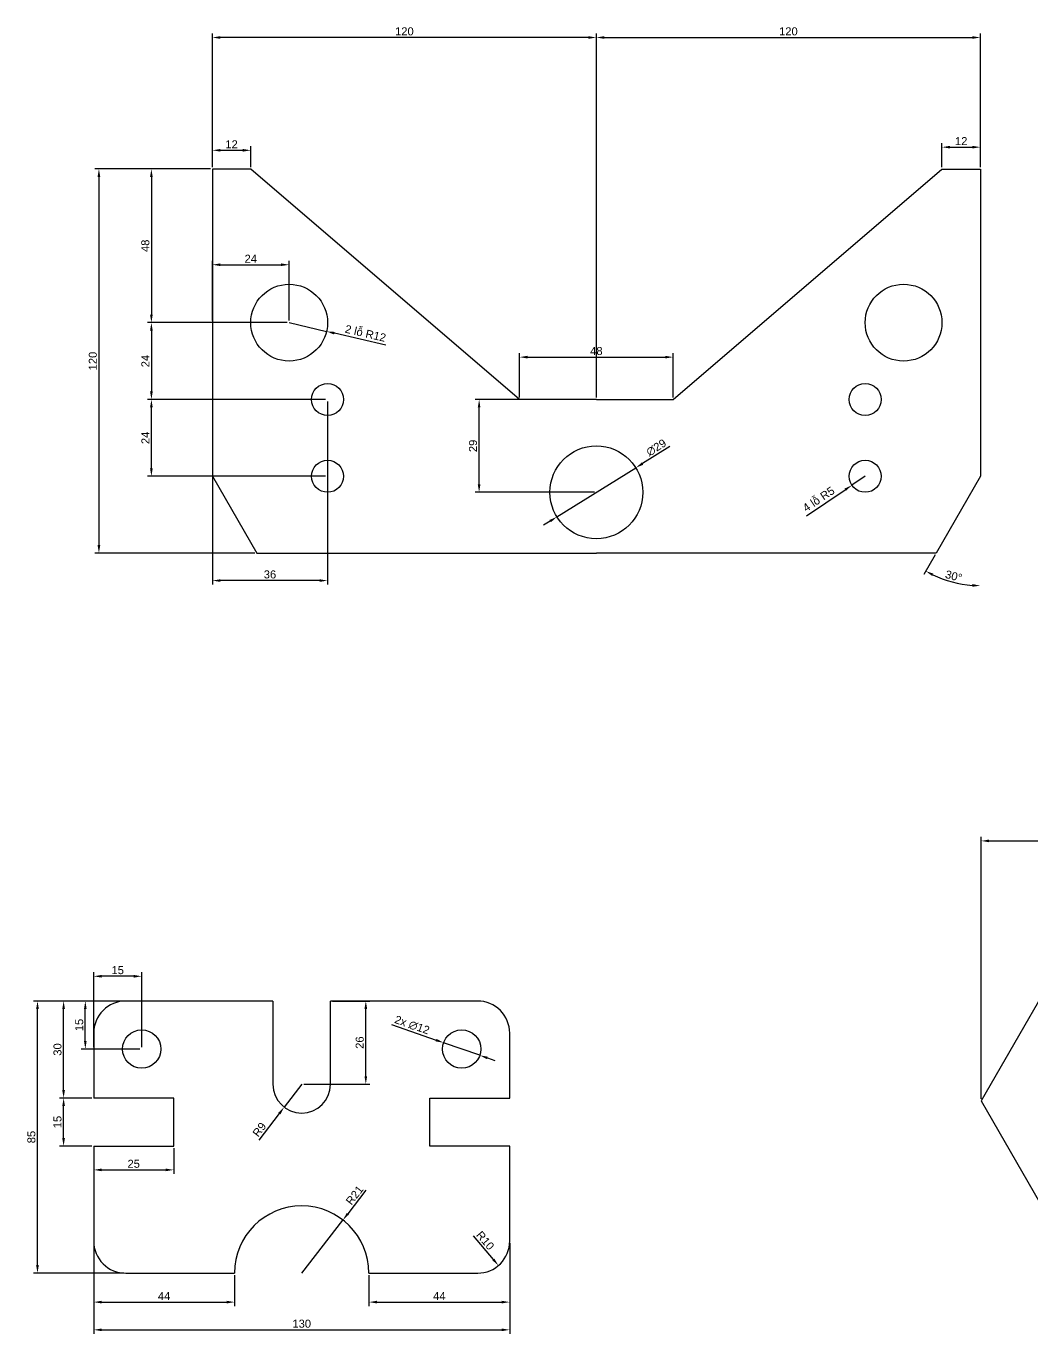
# Model space of a CAD drawing. Header units: millimetres. Extents: x 2447 to 3388, y 1824 to 2287.
# Drawn here: x 2446.9 to 2761.2, y 1878.6 to 2287.1 of the extents above; entities that cross this region are included whole.
import ezdxf

# ---------------------------------------------------------------- set-up
doc = ezdxf.new("R2010")
doc.units = ezdxf.units.MM
doc.styles.get("Standard").update_dxf_attribs({"font": 'arial.ttf'})
doc.dimstyles.new('ISO-25', dxfattribs={"dimtxt": 2.5, "dimasz": 2.5, "dimexe": 1.25, "dimexo": 0.625, "dimtad": 1, "dimtxsty": 'Standard', "dimcen": 2.5, "dimadec": 0, "dimazin": 0, "dimtfac": 1, "dimtmove": 0, "dimatfit": 3, "dimfxl": 0, "dimarcsym": 0})

# ---------------------------------------------------------------- blocks, each defined once
blk = doc.blocks.new('*D1')
at = {"color": 0, "lineweight": -2, "transparency": 16777216}
for p, q in [((2505.07, 2243.06), (2505.07, 2249.53)), ((2507.57, 2248.28), (2514.57, 2248.28)), ((2517.07, 2243.06), (2517.07, 2249.53))]:
    blk.add_line(p, q, dxfattribs=at)
at = {"color": 0, "transparency": 16777216}
for points in [[(2507.57, 2248.69), (2507.57, 2247.86), (2505.07, 2248.28)], [(2514.57, 2248.69), (2514.57, 2247.86), (2517.07, 2248.28)]]:
    blk.add_solid(points, dxfattribs=at)
at = {"layer": 'Defpoints', "color": 0, "transparency": 16777216}
for p in [(2517.07, 2248.28), (2505.07, 2242.44), (2517.07, 2242.44)]:
    blk.add_point(p, dxfattribs=at)
at = {"color": 0, "transparency": 16777216, "insert": (2511.07, 2250.16), "char_height": 2.5, "attachment_point": 5}
blk.add_mtext('12', dxfattribs=at)
blk = doc.blocks.new('*D2')
at = {"color": 0, "lineweight": -2, "transparency": 16777216}
for p, q in [((2733.07, 2243.06), (2733.07, 2250.51)), ((2735.57, 2249.26), (2742.57, 2249.26)), ((2745.07, 2243.06), (2745.07, 2250.51))]:
    blk.add_line(p, q, dxfattribs=at)
at = {"color": 0, "transparency": 16777216}
for points in [[(2735.57, 2249.67), (2735.57, 2248.84), (2733.07, 2249.26)], [(2742.57, 2249.67), (2742.57, 2248.84), (2745.07, 2249.26)]]:
    blk.add_solid(points, dxfattribs=at)
at = {"layer": 'Defpoints', "color": 0, "transparency": 16777216}
for p in [(2745.07, 2249.26), (2733.07, 2242.44), (2745.07, 2242.44)]:
    blk.add_point(p, dxfattribs=at)
at = {"color": 0, "transparency": 16777216, "insert": (2739.07, 2251.14), "char_height": 2.5, "attachment_point": 5}
blk.add_mtext('12', dxfattribs=at)
blk = doc.blocks.new('*D3')
at = {"color": 0, "lineweight": -2, "transparency": 16777216}
for p, q in [((2505.07, 2243.06), (2505.07, 2284.77)), ((2625.07, 2171.06), (2625.07, 2284.77)), ((2622.57, 2283.52), (2507.57, 2283.52))]:
    blk.add_line(p, q, dxfattribs=at)
at = {"color": 0, "transparency": 16777216}
for points in [[(2507.57, 2283.93), (2507.57, 2283.1), (2505.07, 2283.52)], [(2622.57, 2283.93), (2622.57, 2283.1), (2625.07, 2283.52)]]:
    blk.add_solid(points, dxfattribs=at)
at = {"layer": 'Defpoints', "color": 0, "transparency": 16777216}
for p in [(2505.07, 2283.52), (2505.07, 2242.44), (2625.07, 2170.44)]:
    blk.add_point(p, dxfattribs=at)
at = {"color": 0, "transparency": 16777216, "insert": (2565.07, 2285.42), "char_height": 2.5, "attachment_point": 5}
blk.add_mtext('120', dxfattribs=at)
blk = doc.blocks.new('*D4')
at = {"color": 0, "lineweight": -2, "transparency": 16777216}
for p, q in [((2625.07, 2171.06), (2625.07, 2284.77)), ((2745.07, 2243.06), (2745.07, 2284.77)), ((2627.57, 2283.52), (2742.57, 2283.52))]:
    blk.add_line(p, q, dxfattribs=at)
at = {"color": 0, "transparency": 16777216}
for points in [[(2627.57, 2283.93), (2627.57, 2283.1), (2625.07, 2283.52)], [(2742.57, 2283.93), (2742.57, 2283.1), (2745.07, 2283.52)]]:
    blk.add_solid(points, dxfattribs=at)
at = {"layer": 'Defpoints', "color": 0, "transparency": 16777216}
for p in [(2745.07, 2283.52), (2745.07, 2242.44), (2625.07, 2170.44)]:
    blk.add_point(p, dxfattribs=at)
at = {"color": 0, "transparency": 16777216, "insert": (2685.07, 2285.42), "char_height": 2.5, "attachment_point": 5}
blk.add_mtext('120', dxfattribs=at)
blk = doc.blocks.new('*D5')
at = {"color": 0, "lineweight": -2, "transparency": 16777216}
for p, q in [((2504.45, 2242.44), (2484.77, 2242.44)), ((2486.02, 2239.94), (2486.02, 2196.94)), ((2528.45, 2194.44), (2484.77, 2194.44))]:
    blk.add_line(p, q, dxfattribs=at)
at = {"color": 0, "transparency": 16777216}
for points in [[(2485.6, 2239.94), (2486.44, 2239.94), (2486.02, 2242.44)], [(2485.6, 2196.94), (2486.44, 2196.94), (2486.02, 2194.44)]]:
    blk.add_solid(points, dxfattribs=at)
at = {"layer": 'Defpoints', "color": 0, "transparency": 16777216}
for p in [(2505.07, 2242.44), (2486.02, 2194.44), (2529.07, 2194.44)]:
    blk.add_point(p, dxfattribs=at)
at = {"color": 0, "transparency": 16777216, "insert": (2484.12, 2218.44), "char_height": 2.5, "attachment_point": 5, "rotation": 90}
blk.add_mtext('48', dxfattribs=at)
blk = doc.blocks.new('*D6')
at = {"color": 0, "lineweight": -2, "transparency": 16777216}
for p, q in [((2528.45, 2194.44), (2484.77, 2194.44)), ((2486.02, 2191.94), (2486.02, 2172.94)), ((2540.45, 2170.44), (2484.77, 2170.44))]:
    blk.add_line(p, q, dxfattribs=at)
at = {"color": 0, "transparency": 16777216}
for points in [[(2485.6, 2191.94), (2486.44, 2191.94), (2486.02, 2194.44)], [(2485.6, 2172.94), (2486.44, 2172.94), (2486.02, 2170.44)]]:
    blk.add_solid(points, dxfattribs=at)
at = {"layer": 'Defpoints', "color": 0, "transparency": 16777216}
for p in [(2529.07, 2194.44), (2486.02, 2170.44), (2541.07, 2170.44)]:
    blk.add_point(p, dxfattribs=at)
at = {"color": 0, "transparency": 16777216, "insert": (2484.14, 2182.44), "char_height": 2.5, "attachment_point": 5, "rotation": 90}
blk.add_mtext('24', dxfattribs=at)
blk = doc.blocks.new('*D7')
at = {"color": 0, "lineweight": -2, "transparency": 16777216}
for p, q in [((2540.45, 2170.44), (2484.77, 2170.44)), ((2486.02, 2148.94), (2486.02, 2167.94)), ((2540.45, 2146.44), (2484.77, 2146.44))]:
    blk.add_line(p, q, dxfattribs=at)
at = {"color": 0, "transparency": 16777216}
for points in [[(2485.6, 2167.94), (2486.44, 2167.94), (2486.02, 2170.44)], [(2485.6, 2148.94), (2486.44, 2148.94), (2486.02, 2146.44)]]:
    blk.add_solid(points, dxfattribs=at)
at = {"layer": 'Defpoints', "color": 0, "transparency": 16777216}
for p in [(2486.02, 2170.44), (2541.07, 2170.44), (2541.07, 2146.44)]:
    blk.add_point(p, dxfattribs=at)
at = {"color": 0, "transparency": 16777216, "insert": (2484.14, 2158.44), "char_height": 2.5, "attachment_point": 5, "rotation": 90}
blk.add_mtext('24', dxfattribs=at)
blk = doc.blocks.new('*D8')
at = {"color": 0, "lineweight": -2, "transparency": 16777216}
for p, q in [((2504.45, 2242.44), (2468.37, 2242.44)), ((2469.62, 2239.94), (2469.62, 2124.94)), ((2518.3, 2122.44), (2468.37, 2122.44))]:
    blk.add_line(p, q, dxfattribs=at)
at = {"color": 0, "transparency": 16777216}
for points in [[(2469.2, 2239.94), (2470.04, 2239.94), (2469.62, 2242.44)], [(2469.2, 2124.94), (2470.04, 2124.94), (2469.62, 2122.44)]]:
    blk.add_solid(points, dxfattribs=at)
at = {"layer": 'Defpoints', "color": 0, "transparency": 16777216}
for p in [(2505.07, 2242.44), (2469.62, 2122.44), (2518.93, 2122.44)]:
    blk.add_point(p, dxfattribs=at)
at = {"color": 0, "transparency": 16777216, "insert": (2467.72, 2182.44), "char_height": 2.5, "attachment_point": 5, "rotation": 90}
blk.add_mtext('120', dxfattribs=at)
blk = doc.blocks.new('*D9')
at = {"color": 0, "lineweight": -2, "transparency": 16777216}
for p, q in [((2624.45, 2170.44), (2587.18, 2170.44)), ((2588.43, 2143.94), (2588.43, 2167.94)), ((2624.45, 2141.44), (2587.18, 2141.44))]:
    blk.add_line(p, q, dxfattribs=at)
at = {"color": 0, "transparency": 16777216}
for points in [[(2588.01, 2167.94), (2588.84, 2167.94), (2588.43, 2170.44)], [(2588.01, 2143.94), (2588.84, 2143.94), (2588.43, 2141.44)]]:
    blk.add_solid(points, dxfattribs=at)
at = {"layer": 'Defpoints', "color": 0, "transparency": 16777216}
for p in [(2588.43, 2170.44), (2625.07, 2170.44), (2625.07, 2141.44)]:
    blk.add_point(p, dxfattribs=at)
at = {"color": 0, "transparency": 16777216, "insert": (2586.52, 2155.94), "char_height": 2.5, "attachment_point": 5, "rotation": 90}
blk.add_mtext('29', dxfattribs=at)
blk = doc.blocks.new('*D10')
at = {"color": 0, "lineweight": -2, "transparency": 16777216}
for p, q in [((2601.07, 2171.06), (2601.07, 2184.92)), ((2603.57, 2183.67), (2646.57, 2183.67)), ((2649.07, 2171.06), (2649.07, 2184.92))]:
    blk.add_line(p, q, dxfattribs=at)
at = {"color": 0, "transparency": 16777216}
for points in [[(2603.57, 2184.08), (2603.57, 2183.25), (2601.07, 2183.67)], [(2646.57, 2184.08), (2646.57, 2183.25), (2649.07, 2183.67)]]:
    blk.add_solid(points, dxfattribs=at)
at = {"layer": 'Defpoints', "color": 0, "transparency": 16777216}
for p in [(2649.07, 2183.67), (2601.07, 2170.44), (2649.07, 2170.44)]:
    blk.add_point(p, dxfattribs=at)
at = {"color": 0, "transparency": 16777216, "insert": (2625.07, 2185.57), "char_height": 2.5, "attachment_point": 5}
blk.add_mtext('48', dxfattribs=at)
blk = doc.blocks.new('*D11')
at = {"color": 0, "lineweight": -2, "transparency": 16777216}
for p, q in [((2505.07, 2195.06), (2505.07, 2213.78)), ((2507.57, 2212.53), (2526.57, 2212.53)), ((2529.07, 2195.06), (2529.07, 2213.78))]:
    blk.add_line(p, q, dxfattribs=at)
at = {"color": 0, "transparency": 16777216}
for points in [[(2507.57, 2212.95), (2507.57, 2212.12), (2505.07, 2212.53)], [(2526.57, 2212.95), (2526.57, 2212.12), (2529.07, 2212.53)]]:
    blk.add_solid(points, dxfattribs=at)
at = {"layer": 'Defpoints', "color": 0, "transparency": 16777216}
for p in [(2529.07, 2212.53), (2505.07, 2194.44), (2529.07, 2194.44)]:
    blk.add_point(p, dxfattribs=at)
at = {"color": 0, "transparency": 16777216, "insert": (2517.07, 2214.41), "char_height": 2.5, "attachment_point": 5}
blk.add_mtext('24', dxfattribs=at)
blk = doc.blocks.new('*D12')
at = {"color": 0, "lineweight": -2, "transparency": 16777216}
for p, q in [((2505.07, 2169.81), (2505.07, 2112.61)), ((2541.07, 2169.81), (2541.07, 2112.61)), ((2538.57, 2113.86), (2507.57, 2113.86))]:
    blk.add_line(p, q, dxfattribs=at)
at = {"color": 0, "transparency": 16777216}
for points in [[(2507.57, 2114.28), (2507.57, 2113.45), (2505.07, 2113.86)], [(2538.57, 2114.28), (2538.57, 2113.45), (2541.07, 2113.86)]]:
    blk.add_solid(points, dxfattribs=at)
at = {"layer": 'Defpoints', "color": 0, "transparency": 16777216}
for p in [(2505.07, 2170.44), (2541.07, 2170.44), (2505.07, 2113.86)]:
    blk.add_point(p, dxfattribs=at)
at = {"color": 0, "transparency": 16777216, "insert": (2523.07, 2115.77), "char_height": 2.5, "attachment_point": 5}
blk.add_mtext('36', dxfattribs=at)
blk = doc.blocks.new('*D13')
at = {"color": 0, "lineweight": -2, "transparency": 16777216}
for p, q in [((2529.07, 2194.44), (2540.76, 2191.71)), ((2559.23, 2187.4), (2543.19, 2191.14))]:
    blk.add_line(p, q, dxfattribs=at)
at = {"color": 0, "transparency": 16777216}
blk.add_solid([(2543.29, 2191.55), (2543.1, 2190.73), (2540.76, 2191.71)], dxfattribs=at)
at = {"layer": 'Defpoints', "color": 0, "transparency": 16777216}
for p in [(2529.07, 2194.44), (2540.76, 2191.71)]:
    blk.add_point(p, dxfattribs=at)
at = {"color": 0, "transparency": 16777216, "insert": (2552.92, 2191.09), "char_height": 2.5, "attachment_point": 5, "rotation": 346.8623}
blk.add_mtext('2 lỗ R12', dxfattribs=at)
blk = doc.blocks.new('*D14')
at = {"color": 0, "lineweight": -2, "transparency": 16777216}
for p, q in [((2709.07, 2146.44), (2704.92, 2143.65)), ((2690.69, 2134.11), (2702.84, 2142.26))]:
    blk.add_line(p, q, dxfattribs=at)
at = {"color": 0, "transparency": 16777216}
blk.add_solid([(2702.61, 2142.6), (2703.08, 2141.91), (2704.92, 2143.65)], dxfattribs=at)
at = {"layer": 'Defpoints', "color": 0, "transparency": 16777216}
for p in [(2709.07, 2146.44), (2704.92, 2143.65)]:
    blk.add_point(p, dxfattribs=at)
at = {"color": 0, "transparency": 16777216, "insert": (2694.52, 2139.28), "char_height": 2.5, "attachment_point": 5, "rotation": 33.8497}
blk.add_mtext('4 lỗ R5', dxfattribs=at)
blk = doc.blocks.new('*D15')
at = {"color": 0, "lineweight": -2, "transparency": 16777216}
for p, q in [((2648.04, 2155.73), (2639.51, 2150.42)), ((2612.76, 2133.77), (2637.38, 2149.1)), ((2610.64, 2132.45), (2608.52, 2131.13))]:
    blk.add_line(p, q, dxfattribs=at)
at = {"color": 0, "transparency": 16777216}
for points in [[(2639.29, 2150.77), (2639.73, 2150.06), (2637.38, 2149.1)], [(2610.42, 2132.81), (2610.86, 2132.1), (2612.76, 2133.77)]]:
    blk.add_solid(points, dxfattribs=at)
at = {"layer": 'Defpoints', "color": 0, "transparency": 16777216}
for p in [(2637.38, 2149.1), (2612.76, 2133.77)]:
    blk.add_point(p, dxfattribs=at)
at = {"color": 0, "transparency": 16777216, "insert": (2643.79, 2155.41), "char_height": 2.5, "attachment_point": 5, "rotation": 31.8919}
blk.add_mtext('∅29', dxfattribs=at)
blk = doc.blocks.new('*D16')
at = {"color": 0, "lineweight": -2, "transparency": 16777216}
blk.add_line((2730.9, 2121.89), (2727.36, 2115.76), dxfattribs=at)
blk.add_arc((2745.07, 2146.44), 34.17, 244.1929, 265.8071, dxfattribs=at)
at = {"color": 0, "transparency": 16777216}
for points in [[(2730, 2115.3), (2730.39, 2116.04), (2727.99, 2116.84)], [(2742.59, 2112.77), (2742.56, 2111.94), (2745.07, 2112.27)]]:
    blk.add_solid(points, dxfattribs=at)
at = {"layer": 'Defpoints', "color": 0, "transparency": 16777216}
for p in [(2745.07, 2146.44), (2745.07, 2146.44), (2731.22, 2122.44), (2733.39, 2114.33), (2745.07, 2106.63)]:
    blk.add_point(p, dxfattribs=at)
at = {"color": 0, "transparency": 16777216, "insert": (2736.72, 2115.27), "char_height": 2.5, "attachment_point": 5, "rotation": 345}
blk.add_mtext('30°', dxfattribs=at)
blk = doc.blocks.new('*D41')
at = {"color": 0, "lineweight": -2, "transparency": 16777216}
for p, q in [((2467.99, 1906.9), (2467.99, 1887.22)), ((2511.99, 1896.9), (2511.99, 1887.22)), ((2470.49, 1888.47), (2509.49, 1888.47))]:
    blk.add_line(p, q, dxfattribs=at)
at = {"color": 0, "transparency": 16777216}
for points in [[(2470.49, 1888.89), (2470.49, 1888.05), (2467.99, 1888.47)], [(2509.49, 1888.89), (2509.49, 1888.05), (2511.99, 1888.47)]]:
    blk.add_solid(points, dxfattribs=at)
at = {"layer": 'Defpoints', "color": 0, "transparency": 16777216}
for p in [(2467.99, 1907.53), (2511.99, 1897.53), (2511.99, 1888.47)]:
    blk.add_point(p, dxfattribs=at)
at = {"color": 0, "transparency": 16777216, "insert": (2489.99, 1890.35), "char_height": 2.5, "attachment_point": 5}
blk.add_mtext('44', dxfattribs=at)
blk = doc.blocks.new('*D42')
at = {"color": 0, "lineweight": -2, "transparency": 16777216}
for p, q in [((2597.99, 1906.9), (2597.99, 1887.22)), ((2553.99, 1896.9), (2553.99, 1887.22)), ((2556.49, 1888.47), (2595.49, 1888.47))]:
    blk.add_line(p, q, dxfattribs=at)
at = {"color": 0, "transparency": 16777216}
for points in [[(2556.49, 1888.89), (2556.49, 1888.05), (2553.99, 1888.47)], [(2595.49, 1888.89), (2595.49, 1888.05), (2597.99, 1888.47)]]:
    blk.add_solid(points, dxfattribs=at)
at = {"layer": 'Defpoints', "color": 0, "transparency": 16777216}
for p in [(2597.99, 1907.53), (2553.99, 1897.53), (2597.99, 1888.47)]:
    blk.add_point(p, dxfattribs=at)
at = {"color": 0, "transparency": 16777216, "insert": (2575.99, 1890.35), "char_height": 2.5, "attachment_point": 5}
blk.add_mtext('44', dxfattribs=at)
blk = doc.blocks.new('*D43')
at = {"color": 0, "lineweight": -2, "transparency": 16777216}
for p, q in [((2467.99, 1906.9), (2467.99, 1878.56)), ((2597.99, 1906.9), (2597.99, 1878.56)), ((2470.49, 1879.81), (2595.49, 1879.81))]:
    blk.add_line(p, q, dxfattribs=at)
at = {"color": 0, "transparency": 16777216}
for points in [[(2470.49, 1880.22), (2470.49, 1879.39), (2467.99, 1879.81)], [(2595.49, 1880.22), (2595.49, 1879.39), (2597.99, 1879.81)]]:
    blk.add_solid(points, dxfattribs=at)
at = {"layer": 'Defpoints', "color": 0, "transparency": 16777216}
for p in [(2467.99, 1907.53), (2597.99, 1907.53), (2597.99, 1879.81)]:
    blk.add_point(p, dxfattribs=at)
at = {"color": 0, "transparency": 16777216, "insert": (2532.99, 1881.71), "char_height": 2.5, "attachment_point": 5}
blk.add_mtext('130', dxfattribs=at)
blk = doc.blocks.new('*D44')
at = {"color": 0, "lineweight": -2, "transparency": 16777216}
for p, q in [((2467.36, 1952.22), (2457.33, 1952.22)), ((2458.58, 1939.72), (2458.58, 1949.72)), ((2467.36, 1937.22), (2457.33, 1937.22))]:
    blk.add_line(p, q, dxfattribs=at)
at = {"color": 0, "transparency": 16777216}
for points in [[(2458.16, 1949.72), (2459, 1949.72), (2458.58, 1952.22)], [(2458.16, 1939.72), (2459, 1939.72), (2458.58, 1937.22)]]:
    blk.add_solid(points, dxfattribs=at)
at = {"layer": 'Defpoints', "color": 0, "transparency": 16777216}
for p in [(2458.58, 1952.22), (2467.99, 1952.22), (2467.99, 1937.22)]:
    blk.add_point(p, dxfattribs=at)
at = {"color": 0, "transparency": 16777216, "insert": (2456.68, 1944.72), "char_height": 2.5, "attachment_point": 5, "rotation": 90}
blk.add_mtext('15', dxfattribs=at)
blk = doc.blocks.new('*D45')
at = {"color": 0, "lineweight": -2, "transparency": 16777216}
for p, q in [((2477.36, 1982.53), (2457.33, 1982.53)), ((2458.58, 1954.72), (2458.58, 1980.03)), ((2467.36, 1952.22), (2457.33, 1952.22))]:
    blk.add_line(p, q, dxfattribs=at)
at = {"color": 0, "transparency": 16777216}
for points in [[(2458.16, 1980.03), (2459, 1980.03), (2458.58, 1982.53)], [(2458.16, 1954.72), (2459, 1954.72), (2458.58, 1952.22)]]:
    blk.add_solid(points, dxfattribs=at)
at = {"layer": 'Defpoints', "color": 0, "transparency": 16777216}
for p in [(2458.58, 1982.53), (2477.99, 1982.53), (2467.99, 1952.22)]:
    blk.add_point(p, dxfattribs=at)
at = {"color": 0, "transparency": 16777216, "insert": (2456.68, 1967.38), "char_height": 2.5, "attachment_point": 5, "rotation": 90}
blk.add_mtext('30', dxfattribs=at)
blk = doc.blocks.new('*D46')
at = {"color": 0, "lineweight": -2, "transparency": 16777216}
for p, q in [((2467.99, 1968.15), (2467.99, 1991.5)), ((2480.49, 1990.25), (2470.49, 1990.25)), ((2482.99, 1968.15), (2482.99, 1991.5))]:
    blk.add_line(p, q, dxfattribs=at)
at = {"color": 0, "transparency": 16777216}
for points in [[(2470.49, 1990.67), (2470.49, 1989.83), (2467.99, 1990.25)], [(2480.49, 1990.67), (2480.49, 1989.83), (2482.99, 1990.25)]]:
    blk.add_solid(points, dxfattribs=at)
at = {"layer": 'Defpoints', "color": 0, "transparency": 16777216}
for p in [(2467.99, 1990.25), (2467.99, 1967.53), (2482.99, 1967.53)]:
    blk.add_point(p, dxfattribs=at)
at = {"color": 0, "transparency": 16777216, "insert": (2475.49, 1992.15), "char_height": 2.5, "attachment_point": 5}
blk.add_mtext('15', dxfattribs=at)
blk = doc.blocks.new('*D47')
at = {"color": 0, "lineweight": -2, "transparency": 16777216}
for p, q in [((2482.36, 1982.53), (2464.12, 1982.53)), ((2465.37, 1970.03), (2465.37, 1980.03)), ((2482.36, 1967.53), (2464.12, 1967.53))]:
    blk.add_line(p, q, dxfattribs=at)
at = {"color": 0, "transparency": 16777216}
for points in [[(2464.95, 1980.03), (2465.78, 1980.03), (2465.37, 1982.53)], [(2464.95, 1970.03), (2465.78, 1970.03), (2465.37, 1967.53)]]:
    blk.add_solid(points, dxfattribs=at)
at = {"layer": 'Defpoints', "color": 0, "transparency": 16777216}
for p in [(2465.37, 1982.53), (2482.99, 1982.53), (2482.99, 1967.53)]:
    blk.add_point(p, dxfattribs=at)
at = {"color": 0, "transparency": 16777216, "insert": (2463.47, 1975.03), "char_height": 2.5, "attachment_point": 5, "rotation": 90}
blk.add_mtext('15', dxfattribs=at)
blk = doc.blocks.new('*D48')
at = {"color": 0, "lineweight": -2, "transparency": 16777216}
for p, q in [((2542.61, 1982.53), (2554.27, 1982.53)), ((2553.02, 1959.03), (2553.02, 1980.03)), ((2533.61, 1956.53), (2554.27, 1956.53))]:
    blk.add_line(p, q, dxfattribs=at)
at = {"color": 0, "transparency": 16777216}
for points in [[(2552.6, 1980.03), (2553.44, 1980.03), (2553.02, 1982.53)], [(2552.6, 1959.03), (2553.44, 1959.03), (2553.02, 1956.53)]]:
    blk.add_solid(points, dxfattribs=at)
at = {"layer": 'Defpoints', "color": 0, "transparency": 16777216}
for p in [(2541.99, 1982.53), (2553.02, 1982.53), (2532.99, 1956.53)]:
    blk.add_point(p, dxfattribs=at)
at = {"color": 0, "transparency": 16777216, "insert": (2551.12, 1969.53), "char_height": 2.5, "attachment_point": 5, "rotation": 90}
blk.add_mtext('26', dxfattribs=at)
blk = doc.blocks.new('*D49')
at = {"color": 0, "lineweight": -2, "transparency": 16777216}
for p, q in [((2467.99, 1936.6), (2467.99, 1928.52)), ((2492.99, 1936.6), (2492.99, 1928.52)), ((2470.49, 1929.77), (2490.49, 1929.77))]:
    blk.add_line(p, q, dxfattribs=at)
at = {"color": 0, "transparency": 16777216}
for points in [[(2470.49, 1930.19), (2470.49, 1929.36), (2467.99, 1929.77)], [(2490.49, 1930.19), (2490.49, 1929.36), (2492.99, 1929.77)]]:
    blk.add_solid(points, dxfattribs=at)
at = {"layer": 'Defpoints', "color": 0, "transparency": 16777216}
for p in [(2467.99, 1937.22), (2492.99, 1937.22), (2492.99, 1929.77)]:
    blk.add_point(p, dxfattribs=at)
at = {"color": 0, "transparency": 16777216, "insert": (2480.49, 1931.67), "char_height": 2.5, "attachment_point": 5}
blk.add_mtext('25', dxfattribs=at)
blk = doc.blocks.new('*D50')
at = {"color": 0, "lineweight": -2, "transparency": 16777216}
for p, q in [((2482.36, 1982.53), (2449.17, 1982.53)), ((2450.42, 1900.03), (2450.42, 1980.03)), ((2477.36, 1897.53), (2449.17, 1897.53))]:
    blk.add_line(p, q, dxfattribs=at)
at = {"color": 0, "transparency": 16777216}
for points in [[(2450, 1980.03), (2450.84, 1980.03), (2450.42, 1982.53)], [(2450, 1900.03), (2450.84, 1900.03), (2450.42, 1897.53)]]:
    blk.add_solid(points, dxfattribs=at)
at = {"layer": 'Defpoints', "color": 0, "transparency": 16777216}
for p in [(2450.42, 1982.53), (2482.99, 1982.53), (2477.99, 1897.53)]:
    blk.add_point(p, dxfattribs=at)
at = {"color": 0, "transparency": 16777216, "insert": (2448.52, 1940.03), "char_height": 2.5, "attachment_point": 5, "rotation": 90}
blk.add_mtext('85', dxfattribs=at)
blk = doc.blocks.new('*D51')
at = {"color": 0, "lineweight": -2, "transparency": 16777216}
for p, q in [((2561.05, 1975.16), (2574.96, 1970.32)), ((2588.65, 1965.56), (2577.32, 1969.5)), ((2591.01, 1964.73), (2593.38, 1963.91))]:
    blk.add_line(p, q, dxfattribs=at)
at = {"color": 0, "transparency": 16777216}
for points in [[(2575.1, 1970.71), (2574.82, 1969.93), (2577.32, 1969.5)], [(2591.15, 1965.13), (2590.88, 1964.34), (2588.65, 1965.56)]]:
    blk.add_solid(points, dxfattribs=at)
at = {"layer": 'Defpoints', "color": 0, "transparency": 16777216}
for p in [(2577.32, 1969.5), (2588.65, 1965.56)]:
    blk.add_point(p, dxfattribs=at)
at = {"color": 0, "transparency": 16777216, "insert": (2567.47, 1975.01), "char_height": 2.5, "attachment_point": 5, "rotation": 340.8208}
blk.add_mtext('2x ∅12', dxfattribs=at)
blk = doc.blocks.new('*D52')
at = {"color": 0, "lineweight": -2, "transparency": 16777216}
for p, q in [((2532.99, 1956.53), (2527.52, 1949.37)), ((2519.68, 1939.1), (2526.01, 1947.39))]:
    blk.add_line(p, q, dxfattribs=at)
at = {"color": 0, "transparency": 16777216}
blk.add_solid([(2525.67, 1947.64), (2526.34, 1947.13), (2527.52, 1949.37)], dxfattribs=at)
at = {"layer": 'Defpoints', "color": 0, "transparency": 16777216}
for p in [(2532.99, 1956.53), (2527.52, 1949.37)]:
    blk.add_point(p, dxfattribs=at)
at = {"color": 0, "transparency": 16777216, "insert": (2519.77, 1942.36), "char_height": 2.5, "attachment_point": 5, "rotation": 52.621}
blk.add_mtext('R9', dxfattribs=at)
blk = doc.blocks.new('*D53')
at = {"color": 0, "lineweight": -2, "transparency": 16777216}
for p, q in [((2553.07, 1923.39), (2547.4, 1916.09)), ((2532.99, 1897.53), (2545.87, 1914.11))]:
    blk.add_line(p, q, dxfattribs=at)
at = {"color": 0, "transparency": 16777216}
blk.add_solid([(2547.07, 1916.34), (2547.73, 1915.83), (2545.87, 1914.11)], dxfattribs=at)
at = {"layer": 'Defpoints', "color": 0, "transparency": 16777216}
for p in [(2545.87, 1914.11), (2532.99, 1897.53)]:
    blk.add_point(p, dxfattribs=at)
at = {"color": 0, "transparency": 16777216, "insert": (2549.51, 1921.88), "char_height": 2.5, "attachment_point": 5, "rotation": 52.172}
blk.add_mtext('R21', dxfattribs=at)
blk = doc.blocks.new('*D54')
at = {"color": 0, "lineweight": -2, "transparency": 16777216}
blk.add_line((2586.55, 1909.21), (2592.85, 1901.82), dxfattribs=at)
at = {"color": 0, "transparency": 16777216}
blk.add_solid([(2593.17, 1902.09), (2592.53, 1901.55), (2594.47, 1899.91)], dxfattribs=at)
at = {"layer": 'Defpoints', "color": 0, "transparency": 16777216}
for p in [(2587.99, 1907.53), (2594.47, 1899.91)]:
    blk.add_point(p, dxfattribs=at)
at = {"color": 0, "transparency": 16777216, "insert": (2590.34, 1907.7), "char_height": 2.5, "attachment_point": 5, "rotation": 310.4084}
blk.add_mtext('R10', dxfattribs=at)
blk = doc.blocks.new('*D62')
at = {"color": 0, "lineweight": -2, "transparency": 16777216}
for p, q in [((2745.28, 1951.92), (2745.28, 2033.79)), ((2747.78, 2032.54), (2922.78, 2032.54)), ((2925.28, 1951.92), (2925.28, 2033.79))]:
    blk.add_line(p, q, dxfattribs=at)
at = {"color": 0, "transparency": 16777216}
for points in [[(2747.78, 2032.96), (2747.78, 2032.13), (2745.28, 2032.54)], [(2922.78, 2032.96), (2922.78, 2032.13), (2925.28, 2032.54)]]:
    blk.add_solid(points, dxfattribs=at)
at = {"layer": 'Defpoints', "color": 0, "transparency": 16777216}
for p in [(2925.28, 2032.54), (2745.28, 1951.3), (2925.28, 1951.3)]:
    blk.add_point(p, dxfattribs=at)
at = {"color": 0, "transparency": 16777216, "insert": (2835.28, 2034.44), "char_height": 2.5, "attachment_point": 5}
blk.add_mtext('180', dxfattribs=at)

msp = doc.modelspace()

# ---------------------------------------------------------------- linework, layer by layer
for p, q in [((2517.072, 2242.435), (2505.072, 2242.435)), ((2505.072, 2242.435), (2505.072, 2194.435)), ((2601.072, 2170.435), (2517.072, 2242.435)), ((2649.072, 2170.435), (2733.072, 2242.435)), ((2733.072, 2242.435), (2745.072, 2242.435)), ((2745.072, 2242.435), (2745.072, 2194.435)), ((2505.072, 2194.435), (2505.072, 2170.435)), ((2745.072, 2194.435), (2745.072, 2170.435)), ((2505.072, 2170.435), (2505.072, 2146.435)), ((2625.072, 2170.435), (2601.072, 2170.435)), ((2625.072, 2170.435), (2649.072, 2170.435)), ((2745.072, 2170.435), (2745.072, 2146.435)), ((2505.072, 2146.435), (2518.929, 2122.435)), ((2745.072, 2146.435), (2731.216, 2122.435)), ((2518.929, 2122.435), (2625.072, 2122.435)), ((2731.216, 2122.435), (2625.072, 2122.435))]:
    msp.add_line(p, q)
for points in [[(2793.566, 2005.297), (2776.453, 2005.297), (2745.276, 1951.297), (2745.276, 1951.297), (2776.453, 1897.297), (2793.566, 1897.297)], [(2523.987, 1982.526), (2523.987, 1956.526)], [(2541.987, 1956.526), (2541.987, 1982.526)], [(2467.987, 1937.224), (2492.987, 1937.224), (2492.987, 1952.224), (2467.987, 1952.224)], [(2597.987, 1937.224), (2572.987, 1937.224), (2572.987, 1952.224), (2597.987, 1952.224)]]:
    msp.add_lwpolyline(points)
for points in [[(2523.987, 1982.526), (2477.987, 1982.526, 0.4142136), (2467.987, 1972.526), (2467.987, 1952.224)], [(2597.987, 1952.224), (2597.987, 1972.526, 0.4142136), (2587.987, 1982.526), (2541.987, 1982.526)], [(2467.987, 1937.224), (2467.987, 1907.526, 0.4142136), (2477.987, 1897.526), (2511.987, 1897.526)], [(2553.987, 1897.526), (2587.987, 1897.526, 0.4142136), (2597.987, 1907.526), (2597.987, 1937.224)]]:
    msp.add_lwpolyline(points, format="xyb")
for centre, radius in [((2529.072, 2194.435), 12), ((2721.072, 2194.435), 12), ((2541.072, 2170.435), 5), ((2709.072, 2170.435), 5), ((2625.072, 2141.435), 14.5), ((2541.072, 2146.435), 5), ((2709.072, 2146.435), 5), ((2482.987, 1967.526), 6), ((2582.987, 1967.526), 6)]:
    msp.add_circle(centre, radius)
for centre, radius, start, end in [((2532.987, 1956.526), 9, 180, 0), ((2532.987, 1897.526), 21, 0, 180)]:
    msp.add_arc(centre, radius, start, end)

# ---------------------------------------------------------------- dimensions: what is measured, and where the dimension line sits
for base, p1, p2, picture, middle in [((2505.072, 2283.517), (2625.072, 2170.435), (2505.072, 2242.435), '*D3', (2565.072, 2285.419)), ((2745.072, 2283.517), (2625.072, 2170.435), (2745.072, 2242.435), '*D4', (2685.072, 2285.419)), ((2517.072, 2248.278), (2505.072, 2242.435), (2517.072, 2242.435), '*D1', (2511.072, 2250.158)), ((2745.072, 2249.257), (2733.072, 2242.435), (2745.072, 2242.435), '*D2', (2739.072, 2251.137)), ((2529.072, 2212.534), (2505.072, 2194.435), (2529.072, 2194.435), '*D11', (2517.072, 2214.414)), ((2649.072, 2183.667), (2601.072, 2170.435), (2649.072, 2170.435), '*D10', (2625.072, 2185.569)), ((2505.072, 2113.864), (2541.072, 2170.435), (2505.072, 2170.435), '*D12', (2523.072, 2115.766)), ((2925.276, 2032.543), (2745.276, 1951.297), (2925.276, 1951.297), '*D62', (2835.276, 2034.445)), ((2467.987, 1990.249), (2482.987, 1967.526), (2467.987, 1967.526), '*D46', (2475.487, 1992.15)), ((2492.987, 1929.772), (2467.987, 1937.224), (2492.987, 1937.224), '*D49', (2480.487, 1931.674)), ((2511.987, 1888.471), (2467.987, 1907.526), (2511.987, 1897.526), '*D41', (2489.987, 1890.346)), ((2597.987, 1879.805), (2467.987, 1907.526), (2597.987, 1907.526), '*D43', (2532.987, 1881.708)), ((2597.987, 1888.471), (2553.987, 1897.526), (2597.987, 1907.526), '*D42', (2575.987, 1890.346))]:
    dim = msp.add_linear_dim(base=base, p1=p1, p2=p2, dimstyle='ISO-25')
    dim.commit()
    dim.dimension.update_dxf_attribs({"geometry": picture, "text_midpoint": middle})
for base, p1, p2, picture, middle in [((2469.621, 2122.435), (2505.072, 2242.435), (2518.929, 2122.435), '*D8', (2467.72, 2182.435)), ((2486.021, 2194.435), (2505.072, 2242.435), (2529.072, 2194.435), '*D5', (2484.119, 2218.435)), ((2486.021, 2170.435), (2529.072, 2194.435), (2541.072, 2170.435), '*D6', (2484.141, 2182.435)), ((2486.021, 2170.435), (2541.072, 2146.435), (2541.072, 2170.435), '*D7', (2484.141, 2158.435)), ((2588.426, 2170.435), (2625.072, 2141.435), (2625.072, 2170.435), '*D9', (2586.525, 2155.935)), ((2450.42, 1982.526), (2477.987, 1897.526), (2482.987, 1982.526), '*D50', (2448.519, 1940.026)), ((2465.367, 1982.526), (2482.987, 1967.526), (2482.987, 1982.526), '*D47', (2463.466, 1975.026)), ((2553.02, 1982.526), (2532.987, 1956.526), (2541.987, 1982.526), '*D48', (2551.119, 1969.526)), ((2458.581, 1952.224), (2467.987, 1937.224), (2467.987, 1952.224), '*D44', (2456.68, 1944.724))]:
    dim = msp.add_linear_dim(base=base, p1=p1, p2=p2, angle=90, dimstyle='ISO-25')
    dim.commit()
    dim.dimension.update_dxf_attribs({"geometry": picture, "text_midpoint": middle})
for center, mpoint, text, picture, middle in [((2529.072, 2194.435), (2540.758, 2191.708), '2 lỗ <>', '*D13', (2552.921, 2191.088)), ((2709.072, 2146.435), (2704.92, 2143.65), '4 lỗ <>', '*D14', (2694.525, 2139.282))]:
    dim = msp.add_radius_dim(center=center, mpoint=mpoint, text=text, dimstyle='ISO-25')
    dim.commit()
    dim.dimension.update_dxf_attribs({"geometry": picture, "text_midpoint": middle})
dim = msp.add_diameter_dim_2p(p1=(2612.761, 2133.775), p2=(2637.383, 2149.096), dimstyle='ISO-25')
dim.commit()
dim.dimension.update_dxf_attribs({"geometry": '*D15', "text_midpoint": (2643.795, 2155.407)})
dim = msp.add_angular_dim_2l(base=(2733.385, 2114.326), line1=((2745.072, 2146.435), (2745.072, 2106.634)), line2=((2745.072, 2146.435), (2731.216, 2122.435)), dimstyle='ISO-25')
dim.commit()
dim.dimension.update_dxf_attribs({"geometry": '*D16', "text_midpoint": (2736.721, 2115.267)})
dim = msp.add_linear_dim(base=(2458.581, 1982.526), p1=(2467.987, 1952.224), p2=(2477.987, 1982.526), angle=90, text='30', dimstyle='ISO-25')
dim.commit()
dim.dimension.update_dxf_attribs({"geometry": '*D45', "text_midpoint": (2456.679, 1967.375)})
dim = msp.add_diameter_dim_2p(p1=(2588.653, 1965.555), p2=(2577.32, 1969.497), text='2x <>', dimstyle='ISO-25')
dim.commit()
dim.dimension.update_dxf_attribs({"geometry": '*D51', "text_midpoint": (2567.472, 1975.01)})
for center, mpoint, picture, middle in [((2532.987, 1956.526), (2527.523, 1949.374), '*D52', (2521.281, 1941.204)), ((2587.987, 1907.526), (2594.469, 1899.912), '*D54', (2588.889, 1906.466))]:
    dim = msp.add_radius_dim(center=center, mpoint=mpoint, dimstyle='ISO-25')
    dim.commit()
    dim.dimension.update_dxf_attribs({"geometry": picture, "text_midpoint": middle, "dimtype": 164})
dim = msp.add_radius_dim(center=(2532.987, 1897.526), mpoint=(2545.866, 1914.113), dimstyle='ISO-25')
dim.commit()
dim.dimension.update_dxf_attribs({"geometry": '*D53', "text_midpoint": (2549.514, 1921.878)})

doc.saveas('drawing.dxf')
